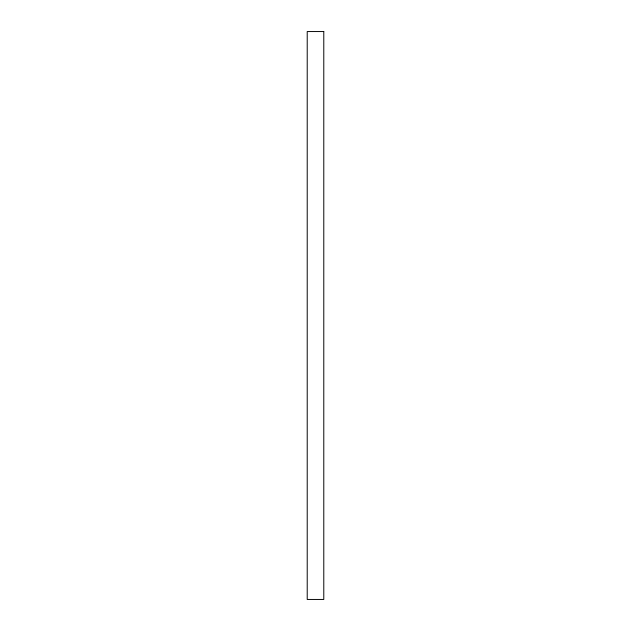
<?xml version="1.0" encoding="UTF-8"?>
<svg xmlns="http://www.w3.org/2000/svg" width="631" height="631" viewBox="0 0 631 631"><rect width="100%" height="100%" fill="white"/><g stroke="black" fill="none" stroke-linecap="round" stroke-linejoin="round"><path stroke-width="0.95" d="M323.782 31.55L307.218 31.55L307.218 599.45L323.782 599.45L323.782 31.55"/></g></svg>
